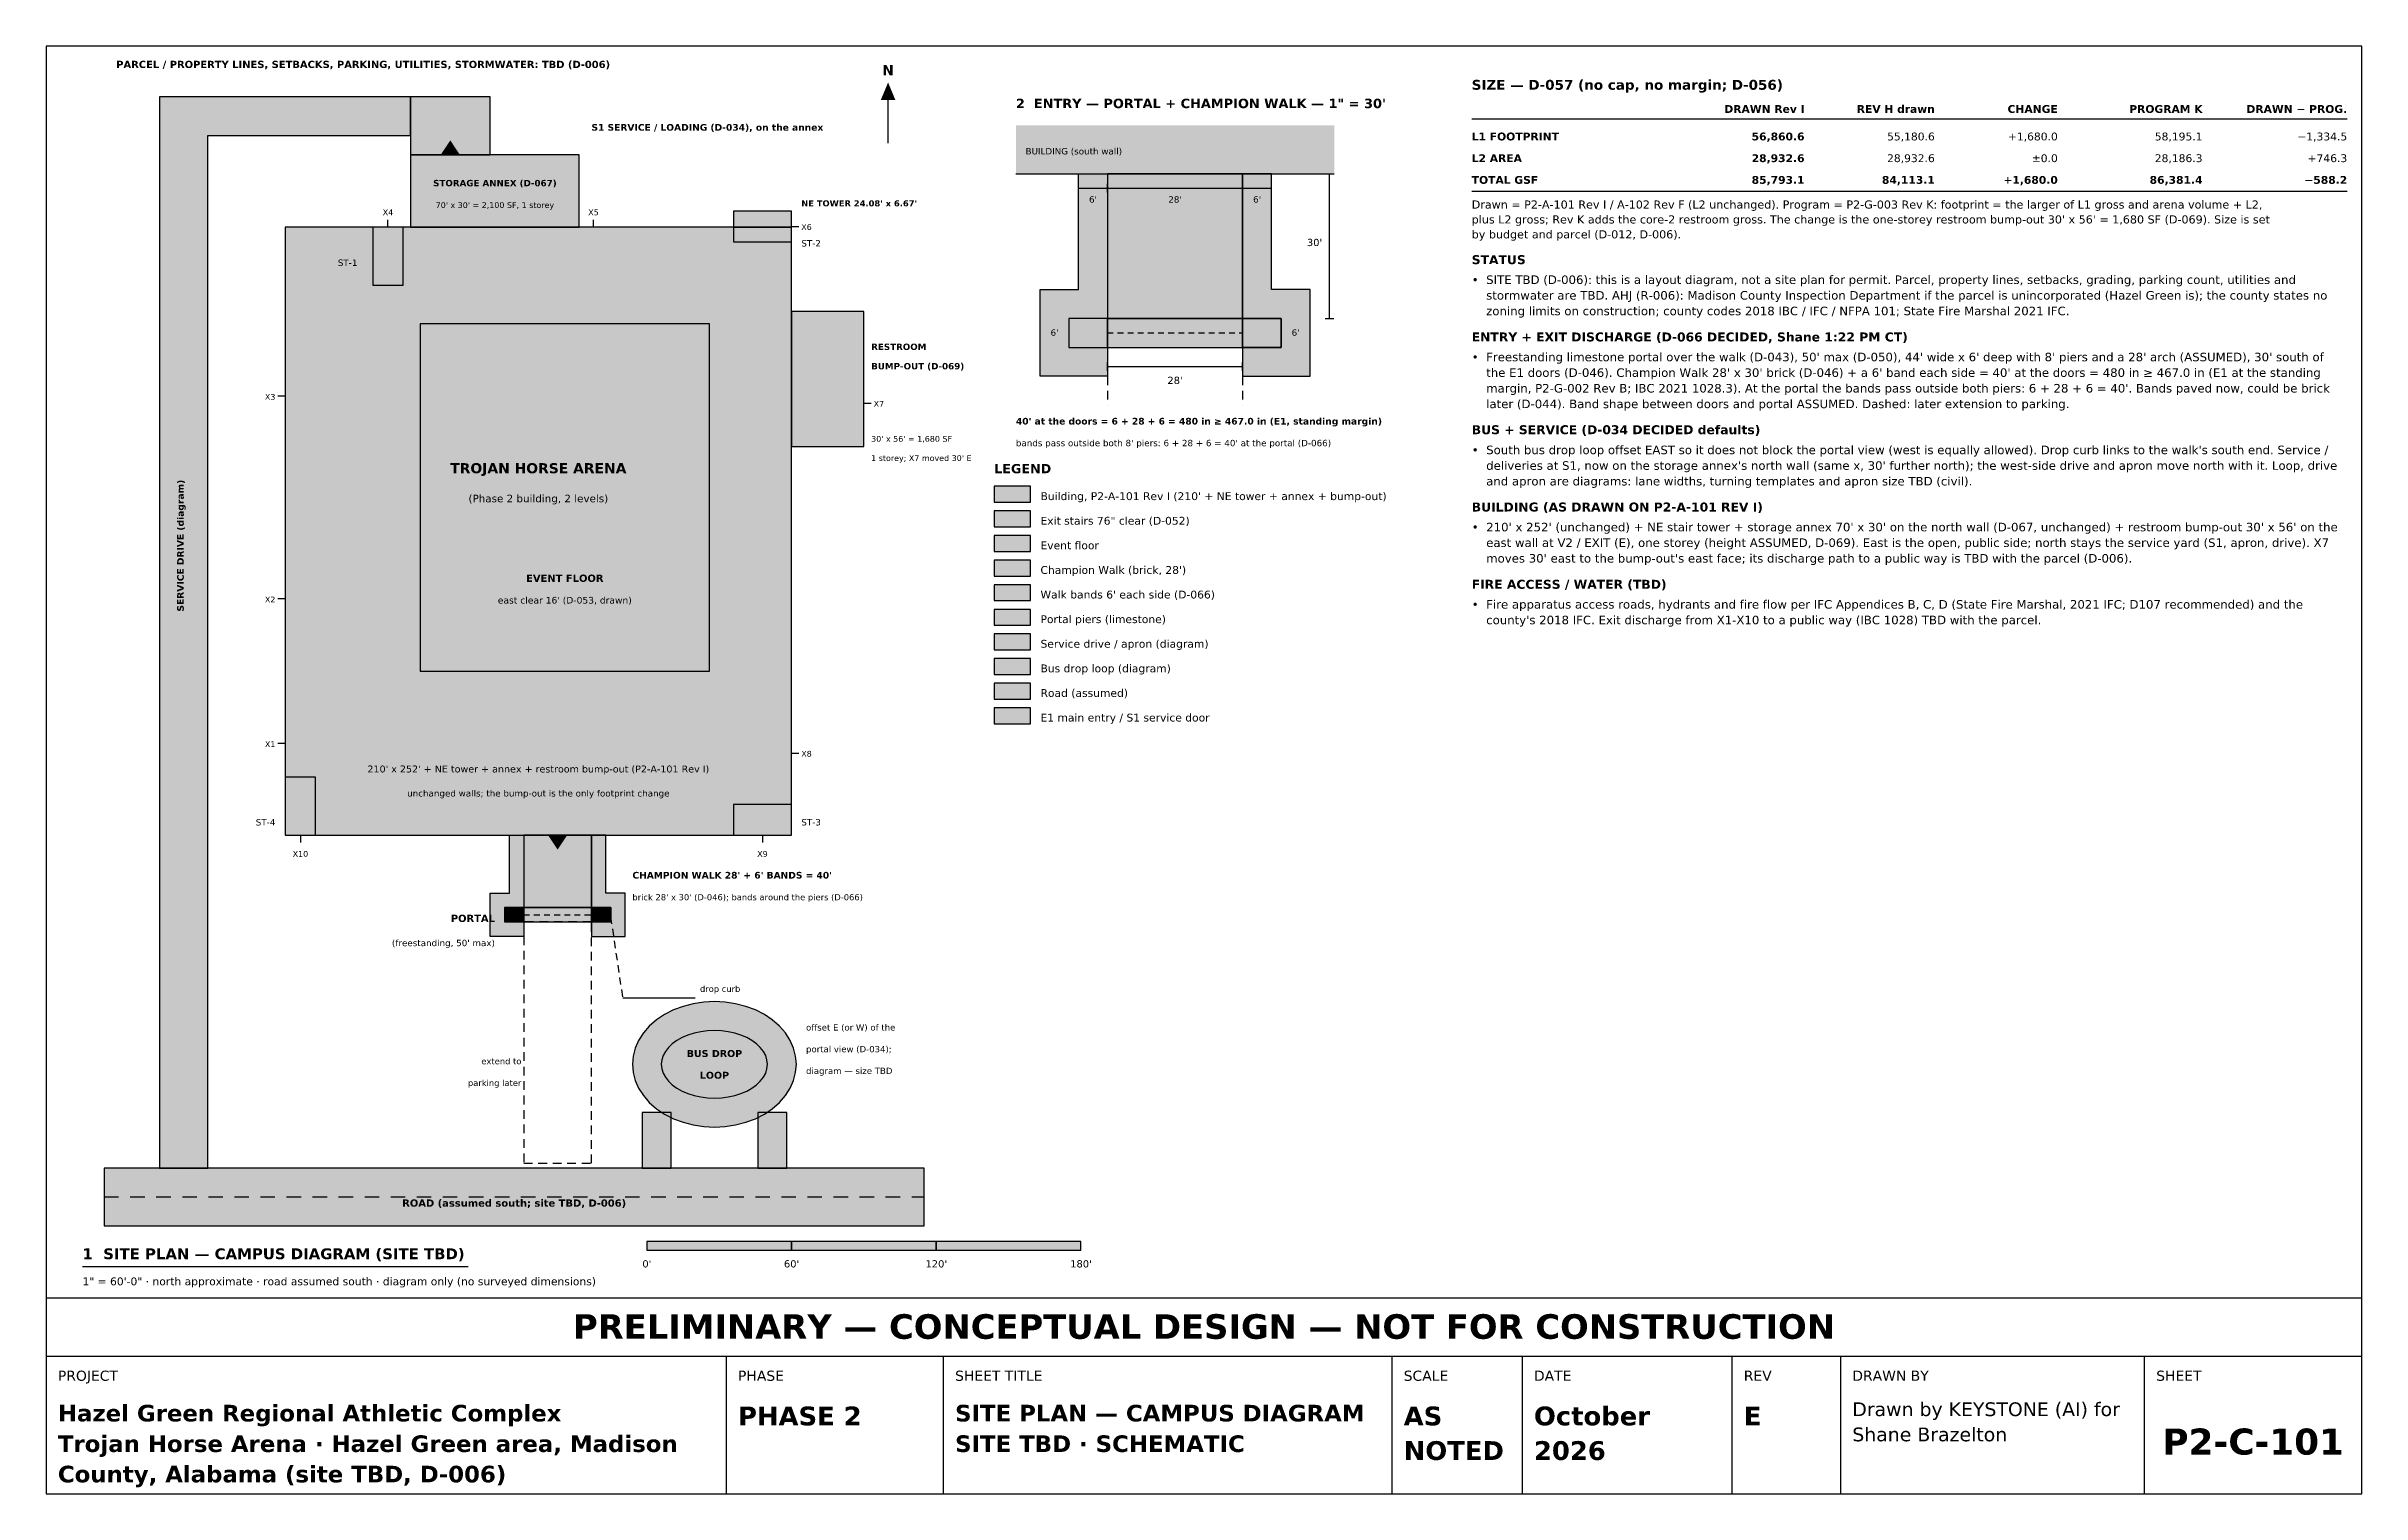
# Model space of a CAD drawing. Header units: inches. Extents: x 0.5 to 16.5, y 0.5 to 10.5.
import ezdxf
from ezdxf.enums import TextEntityAlignment as Align

# ---------------------------------------------------------------- set-up
doc = ezdxf.new("R2010")
doc.units = ezdxf.units.IN
doc.header["$MEASUREMENT"] = 0
for name, color, linetype in [('A-ANNO-DIMS', 7, 'Continuous'), ('A-ANNO-TEXT', 7, 'Continuous'), ('A-AREA-OPEN', 7, 'Continuous'), ('A-FLOR-STRS', 7, 'Continuous'), ('A-WALL', 7, 'Continuous'), ('C-SITE', 7, 'Continuous'), ('G-ANNO-TTLB', 7, 'Continuous')]:
    doc.layers.add(name, color=color, linetype=linetype)
doc.styles.add('KS-BOLD', font='DejaVuSans-Bold.ttf')
doc.styles.add('KS-REG', font='DejaVuSans.ttf')

msp = doc.modelspace()

# ---------------------------------------------------------------- hatches: boundary and pattern name
at = {"layer": 'A-ANNO-DIMS', "true_color": 0x000000}
for points in [[(4.65, 2.183), (5.65, 2.183), (5.65, 2.243), (4.65, 2.243)], [(6.65, 2.183), (7.65, 2.183), (7.65, 2.243), (6.65, 2.243)]]:
    msp.add_hatch(color=7, dxfattribs=at).paths.add_polyline_path(points)
at = {"layer": 'A-ANNO-DIMS', "true_color": 0xffffff}
msp.add_hatch(color=7, dxfattribs=at).paths.add_polyline_path([(5.65, 2.183), (6.65, 2.183), (6.65, 2.243), (5.65, 2.243)])
at = {"layer": 'A-ANNO-TEXT', "true_color": 0x000000}
msp.add_hatch(color=7, dxfattribs=at).paths.add_polyline_path([(6.267, 10.13), (6.317, 10.25), (6.367, 10.13)])
at = {"layer": 'A-FLOR-STRS', "true_color": 0x8c8c8c}
for points in [[(5.249, 9.15), (5.65, 9.15), (5.65, 9.361), (5.249, 9.361)], [(2.756, 8.849), (2.967, 8.849), (2.967, 9.25), (2.756, 9.25)], [(2.15, 5.05), (2.361, 5.05), (2.361, 5.451), (2.15, 5.451)], [(5.249, 5.05), (5.65, 5.05), (5.65, 5.261), (5.249, 5.261)]]:
    msp.add_hatch(color=7, dxfattribs=at).paths.add_polyline_path(points)
at = {"layer": 'A-WALL', "true_color": 0xefe9de}
for points in [[(7.2, 9.62), (9.4, 9.62), (9.4, 9.953), (7.2, 9.953)], [(3.017, 9.25), (4.183, 9.25), (4.183, 9.75), (3.017, 9.75)], [(5.249, 9.25), (5.65, 9.25), (5.65, 9.361), (5.249, 9.361)], [(2.15, 5.05), (5.65, 5.05), (5.65, 9.25), (2.15, 9.25)], [(5.65, 7.735), (6.15, 7.735), (6.15, 8.668), (5.65, 8.668)]]:
    msp.add_hatch(color=7, dxfattribs=at).paths.add_polyline_path(points)
at = {"layer": 'C-SITE', "true_color": 0xdadada}
for points in [[(1.283, 2.75), (1.617, 2.75), (1.617, 9.883), (3.017, 9.883), (3.017, 10.15), (1.283, 10.15)], [(3.017, 9.75), (3.567, 9.75), (3.567, 10.15), (3.017, 10.15)], [(7.05, 6.33), (7.3, 6.33), (7.3, 6.44), (7.05, 6.44)]]:
    msp.add_hatch(color=7, dxfattribs=at).paths.add_polyline_path(points)
at = {"layer": 'C-SITE', "true_color": 0xcc0000}
for points in [[(3.225, 9.75), (3.358, 9.75), (3.292, 9.85)], [(8.2, 9.62), (8.4, 9.62), (8.3, 9.487)], [(7.05, 5.82), (7.3, 5.82), (7.3, 5.93), (7.05, 5.93)], [(3.967, 5.05), (4.1, 5.05), (4.033, 4.95)]]:
    msp.add_hatch(color=7, dxfattribs=at).paths.add_polyline_path(points)
at = {"layer": 'C-SITE', "true_color": 0xd9b79a}
for points in [[(7.633, 9.62), (7.833, 9.62), (7.833, 8.62), (7.567, 8.62), (7.567, 8.42), (7.833, 8.42), (7.833, 8.22), (7.367, 8.22), (7.367, 8.82), (7.633, 8.82)], [(8.967, 9.62), (8.767, 9.62), (8.767, 8.62), (9.033, 8.62), (9.033, 8.42), (8.767, 8.42), (8.767, 8.22), (9.233, 8.22), (9.233, 8.82), (8.967, 8.82)], [(7.05, 6.67), (7.3, 6.67), (7.3, 6.78), (7.05, 6.78)], [(3.7, 5.05), (3.8, 5.05), (3.8, 4.55), (3.667, 4.55), (3.667, 4.45), (3.8, 4.45), (3.8, 4.35), (3.567, 4.35), (3.567, 4.65), (3.7, 4.65)], [(4.367, 5.05), (4.267, 5.05), (4.267, 4.55), (4.4, 4.55), (4.4, 4.45), (4.267, 4.45), (4.267, 4.35), (4.5, 4.35), (4.5, 4.65), (4.367, 4.65)]]:
    msp.add_hatch(color=7, dxfattribs=at).paths.add_polyline_path(points)
at = {"layer": 'C-SITE', "true_color": 0xb5654a}
for points in [[(7.833, 8.62), (8.767, 8.62), (8.767, 9.62), (7.833, 9.62)], [(7.833, 8.42), (8.767, 8.42), (8.767, 8.62), (7.833, 8.62)], [(7.05, 6.84), (7.3, 6.84), (7.3, 6.95), (7.05, 6.95)], [(3.8, 4.55), (4.267, 4.55), (4.267, 5.05), (3.8, 5.05)], [(3.8, 4.45), (4.267, 4.45), (4.267, 4.55), (3.8, 4.55)]]:
    msp.add_hatch(color=7, dxfattribs=at).paths.add_polyline_path(points)
at = {"layer": 'C-SITE', "true_color": 0xe6d3a8}
for points in [[(3.083, 6.183), (5.083, 6.183), (5.083, 8.583), (3.083, 8.583)], [(7.05, 7.01), (7.3, 7.01), (7.3, 7.12), (7.05, 7.12)]]:
    msp.add_hatch(color=7, dxfattribs=at).paths.add_polyline_path(points)
at = {"layer": 'C-SITE', "true_color": 0xd8cfc0}
for points in [[(7.567, 8.42), (7.833, 8.42), (7.833, 8.62), (7.567, 8.62)], [(8.767, 8.42), (9.033, 8.42), (9.033, 8.62), (8.767, 8.62)], [(7.05, 6.5), (7.3, 6.5), (7.3, 6.61), (7.05, 6.61)], [(3.667, 4.45), (3.8, 4.45), (3.8, 4.55), (3.667, 4.55)], [(4.267, 4.45), (4.4, 4.45), (4.4, 4.55), (4.267, 4.55)]]:
    msp.add_hatch(color=7, dxfattribs=at).paths.add_polyline_path(points)
at = {"layer": 'C-SITE', "true_color": 0xefe9de}
msp.add_hatch(color=7, dxfattribs=at).paths.add_polyline_path([(7.05, 7.35), (7.3, 7.35), (7.3, 7.46), (7.05, 7.46)])
at = {"layer": 'C-SITE', "true_color": 0x8c8c8c}
msp.add_hatch(color=7, dxfattribs=at).paths.add_polyline_path([(7.05, 7.18), (7.3, 7.18), (7.3, 7.29), (7.05, 7.29)])
at = {"layer": 'C-SITE', "true_color": 0xcfcfcf}
for points in [[(7.05, 6.16), (7.3, 6.16), (7.3, 6.27), (7.05, 6.27)], [(5.683, 3.467), (5.678, 3.523), (5.664, 3.579), (5.64, 3.632), (5.607, 3.683), (5.566, 3.73), (5.517, 3.773), (5.462, 3.81), (5.4, 3.842), (5.334, 3.867), (5.263, 3.885), (5.191, 3.896), (5.117, 3.9), (5.043, 3.896), (4.97, 3.885), (4.9, 3.867), (4.833, 3.842), (4.772, 3.81), (4.716, 3.773), (4.667, 3.73), (4.626, 3.683), (4.593, 3.632), (4.569, 3.579), (4.555, 3.523), (4.55, 3.467), (4.555, 3.41), (4.569, 3.355), (4.593, 3.301), (4.626, 3.25), (4.667, 3.203), (4.716, 3.16), (4.772, 3.123), (4.833, 3.091), (4.9, 3.066), (4.97, 3.048), (5.043, 3.037), (5.117, 3.033), (5.191, 3.037), (5.263, 3.048), (5.334, 3.066), (5.4, 3.091), (5.462, 3.123), (5.517, 3.16), (5.566, 3.203), (5.607, 3.25), (5.64, 3.301), (5.664, 3.355), (5.678, 3.41)], [(4.617, 2.75), (4.817, 2.75), (4.817, 3.133), (4.617, 3.133)], [(5.417, 2.75), (5.617, 2.75), (5.617, 3.133), (5.417, 3.133)]]:
    msp.add_hatch(color=7, dxfattribs=at).paths.add_polyline_path(points)
at = {"layer": 'C-SITE', "true_color": 0xc9c9c9}
for points in [[(7.05, 5.99), (7.3, 5.99), (7.3, 6.1), (7.05, 6.1)], [(0.9, 2.35), (6.567, 2.35), (6.567, 2.75), (0.9, 2.75)]]:
    msp.add_hatch(color=7, dxfattribs=at).paths.add_polyline_path(points)
at = {"layer": 'C-SITE', "true_color": 0xffffff}
msp.add_hatch(color=7, dxfattribs=at).paths.add_polyline_path([(5.483, 3.467), (5.48, 3.497), (5.471, 3.527), (5.455, 3.556), (5.434, 3.583), (5.408, 3.609), (5.376, 3.632), (5.34, 3.652), (5.3, 3.669), (5.257, 3.682), (5.212, 3.692), (5.165, 3.698), (5.117, 3.7), (5.069, 3.698), (5.022, 3.692), (4.976, 3.682), (4.933, 3.669), (4.893, 3.652), (4.857, 3.632), (4.826, 3.609), (4.799, 3.583), (4.778, 3.556), (4.762, 3.527), (4.753, 3.497), (4.75, 3.467), (4.753, 3.436), (4.762, 3.406), (4.778, 3.377), (4.799, 3.35), (4.826, 3.325), (4.857, 3.302), (4.893, 3.282), (4.933, 3.265), (4.976, 3.251), (5.022, 3.241), (5.069, 3.235), (5.117, 3.233), (5.165, 3.235), (5.212, 3.241), (5.257, 3.251), (5.3, 3.265), (5.34, 3.282), (5.376, 3.302), (5.408, 3.325), (5.434, 3.35), (5.455, 3.377), (5.471, 3.406), (5.48, 3.436)])

# ---------------------------------------------------------------- linework, layer by layer
at = {"layer": 'A-ANNO-DIMS'}
for p, q in [((9.337, 9.62), (9.397, 9.62)), ((9.367, 8.62), (9.367, 9.62)), ((7.633, 9.49), (7.633, 9.55)), ((7.633, 9.52), (8.967, 9.52)), ((7.833, 9.49), (7.833, 9.55)), ((8.767, 9.49), (8.767, 9.55)), ((8.967, 9.49), (8.967, 9.55)), ((9.337, 8.62), (9.397, 8.62)), ((7.833, 8.257), (7.833, 8.317)), ((7.833, 8.287), (8.767, 8.287)), ((8.767, 8.257), (8.767, 8.317))]:
    msp.add_line(p, q, dxfattribs=at)
for points in [[(4.65, 2.183), (5.65, 2.183), (5.65, 2.243), (4.65, 2.243)], [(5.65, 2.183), (6.65, 2.183), (6.65, 2.243), (5.65, 2.243)], [(6.65, 2.183), (7.65, 2.183), (7.65, 2.243), (6.65, 2.243)]]:
    msp.add_lwpolyline(points, close=True, dxfattribs=at)
at = {"layer": 'A-ANNO-TEXT'}
for p, q in [((6.317, 9.83), (6.317, 10.21)), ((10.35, 10), (16.4, 10)), ((10.35, 9.5), (16.4, 9.5)), ((0.75, 2.07), (3.415, 2.07))]:
    msp.add_line(p, q, dxfattribs=at)
at = {"layer": 'A-AREA-OPEN'}
for p, q in [((7.833, 8.52), (7.873, 8.52)), ((7.903, 8.52), (7.943, 8.52)), ((7.973, 8.52), (8.013, 8.52)), ((8.043, 8.52), (8.083, 8.52)), ((8.113, 8.52), (8.153, 8.52)), ((8.183, 8.52), (8.223, 8.52)), ((8.253, 8.52), (8.293, 8.52)), ((8.323, 8.52), (8.363, 8.52)), ((8.393, 8.52), (8.433, 8.52)), ((8.463, 8.52), (8.503, 8.52)), ((8.533, 8.52), (8.573, 8.52)), ((8.603, 8.52), (8.643, 8.52)), ((8.673, 8.52), (8.713, 8.52)), ((8.743, 8.52), (8.767, 8.52)), ((7.833, 8.42), (7.833, 8.36)), ((7.833, 8.32), (7.833, 8.26)), ((8.767, 8.42), (8.767, 8.36)), ((8.767, 8.32), (8.767, 8.26)), ((7.833, 8.22), (7.833, 8.16)), ((8.767, 8.22), (8.767, 8.16)), ((7.833, 8.12), (7.833, 8.06)), ((7.833, 8.02), (7.833, 8.02)), ((8.767, 8.12), (8.767, 8.06)), ((8.767, 8.02), (8.767, 8.02)), ((3.8, 4.5), (3.84, 4.5)), ((3.87, 4.5), (3.91, 4.5)), ((3.94, 4.5), (3.98, 4.5)), ((4.01, 4.5), (4.05, 4.5)), ((4.08, 4.5), (4.12, 4.5)), ((4.15, 4.5), (4.19, 4.5)), ((4.22, 4.5), (4.26, 4.5)), ((3.8, 4.45), (3.8, 4.39)), ((3.8, 4.35), (3.8, 4.29)), ((3.867, 4.45), (3.807, 4.45)), ((3.967, 4.45), (3.907, 4.45)), ((4.067, 4.45), (4.007, 4.45)), ((4.167, 4.45), (4.107, 4.45)), ((4.267, 4.45), (4.207, 4.45)), ((4.267, 4.383), (4.267, 4.443)), ((4.267, 4.283), (4.267, 4.343)), ((3.8, 4.25), (3.8, 4.19)), ((4.267, 4.183), (4.267, 4.243)), ((3.8, 4.15), (3.8, 4.09)), ((3.8, 4.05), (3.8, 3.99)), ((4.267, 4.083), (4.267, 4.143)), ((4.267, 3.983), (4.267, 4.043)), ((3.8, 3.95), (3.8, 3.89)), ((3.8, 3.85), (3.8, 3.79)), ((4.267, 3.883), (4.267, 3.943)), ((4.267, 3.783), (4.267, 3.843)), ((3.8, 3.75), (3.8, 3.69)), ((4.267, 3.683), (4.267, 3.743)), ((3.8, 3.65), (3.8, 3.59)), ((3.8, 3.55), (3.8, 3.49)), ((4.267, 3.583), (4.267, 3.643)), ((4.267, 3.483), (4.267, 3.543)), ((3.8, 3.45), (3.8, 3.39)), ((4.267, 3.383), (4.267, 3.443)), ((3.8, 3.35), (3.8, 3.29)), ((3.8, 3.25), (3.8, 3.19)), ((4.267, 3.283), (4.267, 3.343)), ((4.267, 3.183), (4.267, 3.243)), ((3.8, 3.15), (3.8, 3.09)), ((3.8, 3.05), (3.8, 2.99)), ((4.267, 3.083), (4.267, 3.143)), ((4.267, 2.983), (4.267, 3.043)), ((3.8, 2.95), (3.8, 2.89)), ((4.267, 2.883), (4.267, 2.943)), ((3.8, 2.85), (3.8, 2.79)), ((3.8, 2.783), (3.86, 2.783)), ((3.9, 2.783), (3.96, 2.783)), ((4, 2.783), (4.06, 2.783)), ((4.1, 2.783), (4.16, 2.783)), ((4.2, 2.783), (4.26, 2.783)), ((4.267, 2.783), (4.267, 2.843))]:
    msp.add_line(p, q, dxfattribs=at)
at = {"layer": 'A-FLOR-STRS'}
for points in [[(5.249, 9.15), (5.65, 9.15), (5.65, 9.361), (5.249, 9.361)], [(2.756, 8.849), (2.967, 8.849), (2.967, 9.25), (2.756, 9.25)], [(2.15, 5.05), (2.361, 5.05), (2.361, 5.451), (2.15, 5.451)], [(5.249, 5.05), (5.65, 5.05), (5.65, 5.261), (5.249, 5.261)]]:
    msp.add_lwpolyline(points, close=True, dxfattribs=at)
at = {"layer": 'A-WALL'}
msp.add_line((7.2, 9.62), (9.4, 9.62), dxfattribs=at)
for points in [[(3.017, 9.25), (4.183, 9.25), (4.183, 9.75), (3.017, 9.75)], [(5.249, 9.25), (5.65, 9.25), (5.65, 9.361), (5.249, 9.361)], [(2.15, 5.05), (5.65, 5.05), (5.65, 9.25), (2.15, 9.25)], [(5.65, 7.735), (6.15, 7.735), (6.15, 8.668), (5.65, 8.668)]]:
    msp.add_lwpolyline(points, close=True, dxfattribs=at)
at = {"layer": 'C-SITE'}
for p, q in [((2.861, 9.25), (2.861, 9.3)), ((4.281, 9.25), (4.281, 9.3)), ((5.65, 9.256), (5.7, 9.256)), ((2.15, 8.083), (2.1, 8.083)), ((6.15, 8.035), (6.2, 8.035)), ((2.15, 6.683), (2.1, 6.683)), ((2.15, 5.683), (2.1, 5.683)), ((5.65, 5.617), (5.7, 5.617)), ((2.256, 5.05), (2.256, 5)), ((5.449, 5.05), (5.449, 5)), ((4.409, 4.438), (4.402, 4.487)), ((4.421, 4.354), (4.414, 4.403)), ((4.434, 4.27), (4.427, 4.319)), ((4.446, 4.186), (4.439, 4.235)), ((4.459, 4.102), (4.451, 4.151)), ((4.471, 4.017), (4.464, 4.067)), ((4.483, 3.933), (4.476, 3.983)), ((4.483, 3.925), (4.983, 3.925)), ((0.9, 2.55), (1, 2.55)), ((1.08, 2.55), (1.18, 2.55)), ((1.26, 2.55), (1.36, 2.55)), ((1.44, 2.55), (1.54, 2.55)), ((1.62, 2.55), (1.72, 2.55)), ((1.8, 2.55), (1.9, 2.55)), ((1.98, 2.55), (2.08, 2.55)), ((2.16, 2.55), (2.26, 2.55)), ((2.34, 2.55), (2.44, 2.55)), ((2.52, 2.55), (2.62, 2.55)), ((2.7, 2.55), (2.8, 2.55)), ((2.88, 2.55), (2.98, 2.55)), ((3.06, 2.55), (3.16, 2.55)), ((3.24, 2.55), (3.34, 2.55)), ((3.42, 2.55), (3.52, 2.55)), ((3.6, 2.55), (3.7, 2.55)), ((3.78, 2.55), (3.88, 2.55)), ((3.96, 2.55), (4.06, 2.55)), ((4.14, 2.55), (4.24, 2.55)), ((4.32, 2.55), (4.42, 2.55)), ((4.5, 2.55), (4.6, 2.55)), ((4.68, 2.55), (4.78, 2.55)), ((4.86, 2.55), (4.96, 2.55)), ((5.04, 2.55), (5.14, 2.55)), ((5.22, 2.55), (5.32, 2.55)), ((5.4, 2.55), (5.5, 2.55)), ((5.58, 2.55), (5.68, 2.55)), ((5.76, 2.55), (5.86, 2.55)), ((5.94, 2.55), (6.04, 2.55)), ((6.12, 2.55), (6.22, 2.55)), ((6.3, 2.55), (6.4, 2.55)), ((6.48, 2.55), (6.567, 2.55))]:
    msp.add_line(p, q, dxfattribs=at)
for points in [[(1.283, 2.75), (1.617, 2.75), (1.617, 9.883), (3.017, 9.883), (3.017, 10.15), (1.283, 10.15)], [(3.017, 9.75), (3.567, 9.75), (3.567, 10.15), (3.017, 10.15)], [(7.633, 9.62), (7.833, 9.62), (7.833, 8.62), (7.567, 8.62), (7.567, 8.42), (7.833, 8.42), (7.833, 8.22), (7.367, 8.22), (7.367, 8.82), (7.633, 8.82)], [(7.833, 8.62), (8.767, 8.62), (8.767, 9.62), (7.833, 9.62)], [(8.967, 9.62), (8.767, 9.62), (8.767, 8.62), (9.033, 8.62), (9.033, 8.42), (8.767, 8.42), (8.767, 8.22), (9.233, 8.22), (9.233, 8.82), (8.967, 8.82)], [(3.083, 6.183), (5.083, 6.183), (5.083, 8.583), (3.083, 8.583)], [(7.567, 8.42), (7.833, 8.42), (7.833, 8.62), (7.567, 8.62)], [(7.833, 8.42), (8.767, 8.42), (8.767, 8.62), (7.833, 8.62)], [(8.767, 8.42), (9.033, 8.42), (9.033, 8.62), (8.767, 8.62)], [(7.05, 7.35), (7.3, 7.35), (7.3, 7.46), (7.05, 7.46)], [(7.05, 7.18), (7.3, 7.18), (7.3, 7.29), (7.05, 7.29)], [(7.05, 7.01), (7.3, 7.01), (7.3, 7.12), (7.05, 7.12)], [(7.05, 6.84), (7.3, 6.84), (7.3, 6.95), (7.05, 6.95)], [(7.05, 6.67), (7.3, 6.67), (7.3, 6.78), (7.05, 6.78)], [(7.05, 6.5), (7.3, 6.5), (7.3, 6.61), (7.05, 6.61)], [(7.05, 6.33), (7.3, 6.33), (7.3, 6.44), (7.05, 6.44)], [(7.05, 6.16), (7.3, 6.16), (7.3, 6.27), (7.05, 6.27)], [(7.05, 5.99), (7.3, 5.99), (7.3, 6.1), (7.05, 6.1)], [(7.05, 5.82), (7.3, 5.82), (7.3, 5.93), (7.05, 5.93)], [(3.7, 5.05), (3.8, 5.05), (3.8, 4.55), (3.667, 4.55), (3.667, 4.45), (3.8, 4.45), (3.8, 4.35), (3.567, 4.35), (3.567, 4.65), (3.7, 4.65)], [(3.8, 4.55), (4.267, 4.55), (4.267, 5.05), (3.8, 5.05)], [(4.367, 5.05), (4.267, 5.05), (4.267, 4.55), (4.4, 4.55), (4.4, 4.45), (4.267, 4.45), (4.267, 4.35), (4.5, 4.35), (4.5, 4.65), (4.367, 4.65)], [(3.667, 4.45), (3.8, 4.45), (3.8, 4.55), (3.667, 4.55)], [(3.8, 4.45), (4.267, 4.45), (4.267, 4.55), (3.8, 4.55)], [(4.267, 4.45), (4.4, 4.45), (4.4, 4.55), (4.267, 4.55)], [(5.683, 3.467), (5.678, 3.523), (5.664, 3.579), (5.64, 3.632), (5.607, 3.683), (5.566, 3.73), (5.517, 3.773), (5.462, 3.81), (5.4, 3.842), (5.334, 3.867), (5.263, 3.885), (5.191, 3.896), (5.117, 3.9), (5.043, 3.896), (4.97, 3.885), (4.9, 3.867), (4.833, 3.842), (4.772, 3.81), (4.716, 3.773), (4.667, 3.73), (4.626, 3.683), (4.593, 3.632), (4.569, 3.579), (4.555, 3.523), (4.55, 3.467), (4.555, 3.41), (4.569, 3.355), (4.593, 3.301), (4.626, 3.25), (4.667, 3.203), (4.716, 3.16), (4.772, 3.123), (4.833, 3.091), (4.9, 3.066), (4.97, 3.048), (5.043, 3.037), (5.117, 3.033), (5.191, 3.037), (5.263, 3.048), (5.334, 3.066), (5.4, 3.091), (5.462, 3.123), (5.517, 3.16), (5.566, 3.203), (5.607, 3.25), (5.64, 3.301), (5.664, 3.355), (5.678, 3.41)], [(5.483, 3.467), (5.48, 3.497), (5.471, 3.527), (5.455, 3.556), (5.434, 3.583), (5.408, 3.609), (5.376, 3.632), (5.34, 3.652), (5.3, 3.669), (5.257, 3.682), (5.212, 3.692), (5.165, 3.698), (5.117, 3.7), (5.069, 3.698), (5.022, 3.692), (4.976, 3.682), (4.933, 3.669), (4.893, 3.652), (4.857, 3.632), (4.826, 3.609), (4.799, 3.583), (4.778, 3.556), (4.762, 3.527), (4.753, 3.497), (4.75, 3.467), (4.753, 3.436), (4.762, 3.406), (4.778, 3.377), (4.799, 3.35), (4.826, 3.325), (4.857, 3.302), (4.893, 3.282), (4.933, 3.265), (4.976, 3.251), (5.022, 3.241), (5.069, 3.235), (5.117, 3.233), (5.165, 3.235), (5.212, 3.241), (5.257, 3.251), (5.3, 3.265), (5.34, 3.282), (5.376, 3.302), (5.408, 3.325), (5.434, 3.35), (5.455, 3.377), (5.471, 3.406), (5.48, 3.436)], [(4.617, 2.75), (4.817, 2.75), (4.817, 3.133), (4.617, 3.133)], [(5.417, 2.75), (5.617, 2.75), (5.617, 3.133), (5.417, 3.133)], [(0.9, 2.35), (6.567, 2.35), (6.567, 2.75), (0.9, 2.75)]]:
    msp.add_lwpolyline(points, close=True, dxfattribs=at)
at = {"layer": 'G-ANNO-TTLB'}
for p, q in [((0.5, 1.45), (16.5, 1.45)), ((5.2, 0.5), (5.2, 1.45)), ((6.7, 0.5), (6.7, 1.45)), ((9.8, 0.5), (9.8, 1.45)), ((10.7, 0.5), (10.7, 1.45)), ((12.15, 0.5), (12.15, 1.45)), ((12.9, 0.5), (12.9, 1.45)), ((15, 0.5), (15, 1.45))]:
    msp.add_line(p, q, dxfattribs=at)
for points in [[(0.5, 0.5), (16.5, 0.5), (16.5, 10.5), (0.5, 10.5)], [(0.5, 1.45), (16.5, 1.45), (16.5, 1.85), (0.5, 1.85)]]:
    msp.add_lwpolyline(points, close=True, dxfattribs=at)

# ---------------------------------------------------------------- texts
at = {"layer": 'A-ANNO-DIMS', "style": 'KS-REG'}
for s, height, p in [("6'", 0.044, (7.733, 9.42)), ("28'", 0.044, (8.3, 9.42)), ("6'", 0.044, (8.867, 9.42)), ("6'", 0.044, (7.467, 8.5)), ("6'", 0.044, (9.133, 8.5)), ("28'", 0.05, (8.3, 8.167)), ("0'", 0.05, (4.65, 2.063)), ("60'", 0.05, (5.65, 2.063)), ("120'", 0.05, (6.65, 2.063)), ("180'", 0.05, (7.65, 2.063))]:
    msp.add_text(s, height=height, dxfattribs=at).set_placement(p, align=Align.CENTER)
msp.add_text("30'", height=0.05, dxfattribs=at).set_placement((9.317, 9.12), align=Align.RIGHT)
at = {"layer": 'A-ANNO-DIMS'}
for s, height, style, p in [("40' at the doors = 6 + 28 + 6 = 480 in ≥ 467.0 in (E1, standing margin)", 0.046, 'KS-BOLD', (7.2, 7.887)), ("bands pass outside both 8' piers: 6 + 28 + 6 = 40' at the portal (D-066)", 0.044, 'KS-REG', (7.2, 7.737))]:
    msp.add_text(s, height=height, dxfattribs=dict(at, style=style)).set_placement(p)
at = {"layer": 'A-ANNO-TEXT'}
for s, height, style, p in [('PARCEL / PROPERTY LINES, SETBACKS, PARKING, UTILITIES, STORMWATER: TBD (D-006)', 0.05, 'KS-BOLD', (0.983, 10.35)), ('SIZE — D-057 (no cap, no margin; D-056)', 0.068, 'KS-BOLD', (10.35, 10.2)), ('2  ENTRY — PORTAL + CHAMPION WALK — 1" = 30\'', 0.065, 'KS-BOLD', (7.2, 10.073)), ('S1 SERVICE / LOADING (D-034), on the annex', 0.046, 'KS-BOLD', (4.267, 9.917)), ('BUILDING (south wall)', 0.044, 'KS-REG', (7.267, 9.753)), ('L1 FOOTPRINT', 0.054, 'KS-BOLD', (10.35, 9.85)), ('TOTAL GSF', 0.054, 'KS-BOLD', (10.35, 9.55)), ('L2 AREA', 0.054, 'KS-BOLD', (10.35, 9.7)), ("NE TOWER 24.08' x 6.67'", 0.042, 'KS-BOLD', (5.717, 9.394)), ("plus L2 gross; Rev K adds the core-2 restroom gross. The change is the one-storey restroom bump-out 30' x 56' = 1,680 SF (D-069). Size is set", 0.056, 'KS-REG', (10.35, 9.276)), ('Drawn = P2-A-101 Rev I / A-102 Rev F (L2 unchanged). Program = P2-G-003 Rev K: footprint = the larger of L1 gross and arena volume + L2,', 0.056, 'KS-REG', (10.35, 9.379)), ('X6', 0.04, 'KS-REG', (5.717, 9.231)), ('ST-2', 0.044, 'KS-REG', (5.717, 9.117)), ('by budget and parcel (D-012, D-006).', 0.056, 'KS-REG', (10.35, 9.173)), ('STATUS', 0.062, 'KS-BOLD', (10.35, 8.995)), ('•', 0.059, 'KS-REG', (10.35, 8.858)), ('stormwater are TBD. AHJ (R-006): Madison County Inspection Department if the parcel is unincorporated (Hazel Green is); the county states no', 0.059, 'KS-REG', (10.45, 8.75)), ('SITE TBD (D-006): this is a layout diagram, not a site plan for permit. Parcel, property lines, setbacks, grading, parking count, utilities and', 0.059, 'KS-REG', (10.45, 8.858)), ('zoning limits on construction; county codes 2018 IBC / IFC / NFPA 101; State Fire Marshal 2021 IFC.', 0.059, 'KS-REG', (10.45, 8.642)), ('ENTRY + EXIT DISCHARGE (D-066 DECIDED, Shane 1:22 PM CT)', 0.062, 'KS-BOLD', (10.35, 8.461)), ('RESTROOM', 0.044, 'KS-BOLD', (6.2, 8.402)), ('•', 0.059, 'KS-REG', (10.35, 8.324)), ("Freestanding limestone portal over the walk (D-043), 50' max (D-050), 44' wide x 6' deep with 8' piers and a 28' arch (ASSUMED), 30' south of", 0.059, 'KS-REG', (10.45, 8.324)), ('BUMP-OUT (D-069)', 0.044, 'KS-BOLD', (6.2, 8.268)), ("the E1 doors (D-046). Champion Walk 28' x 30' brick (D-046) + a 6' band each side = 40' at the doors = 480 in ≥ 467.0 in (E1 at the standing", 0.059, 'KS-REG', (10.45, 8.216)), ("margin, P2-G-002 Rev B; IBC 2021 1028.3). At the portal the bands pass outside both piers: 6 + 28 + 6 = 40'. Bands paved now, could be brick", 0.059, 'KS-REG', (10.45, 8.108)), ('X7', 0.04, 'KS-REG', (6.217, 8.01)), ('later (D-044). Band shape between doors and portal ASSUMED. Dashed: later extension to parking.', 0.059, 'KS-REG', (10.45, 8)), ('BUS + SERVICE (D-034 DECIDED defaults)', 0.062, 'KS-BOLD', (10.35, 7.82)), ("30' x 56' = 1,680 SF", 0.04, 'KS-REG', (6.2, 7.768)), ('•', 0.059, 'KS-REG', (10.35, 7.682)), ("South bus drop loop offset EAST so it does not block the portal view (west is equally allowed). Drop curb links to the walk's south end. Service /", 0.059, 'KS-REG', (10.45, 7.682)), ("1 storey; X7 moved 30' E", 0.04, 'KS-REG', (6.2, 7.635)), ('LEGEND', 0.064, 'KS-BOLD', (7.05, 7.55)), ("deliveries at S1, now on the storage annex's north wall (same x, 30' further north); the west-side drive and apron move north with it. Loop, drive", 0.059, 'KS-REG', (10.45, 7.574)), ('and apron are diagrams: lane widths, turning templates and apron size TBD (civil).', 0.059, 'KS-REG', (10.45, 7.466)), ("Building, P2-A-101 Rev I (210' + NE tower + annex + bump-out)", 0.054, 'KS-REG', (7.37, 7.365)), ('Exit stairs 76" clear (D-052)', 0.054, 'KS-REG', (7.37, 7.195)), ('BUILDING (AS DRAWN ON P2-A-101 REV I)', 0.062, 'KS-BOLD', (10.35, 7.286)), ("210' x 252' (unchanged) + NE stair tower + storage annex 70' x 30' on the north wall (D-067, unchanged) + restroom bump-out 30' x 56' on the", 0.059, 'KS-REG', (10.45, 7.149)), ('Event floor', 0.054, 'KS-REG', (7.37, 7.025)), ('•', 0.059, 'KS-REG', (10.35, 7.149)), ('east wall at V2 / EXIT (E), one storey (height ASSUMED, D-069). East is the open, public side; north stays the service yard (S1, apron, drive). X7', 0.059, 'KS-REG', (10.45, 7.041)), ("Champion Walk (brick, 28')", 0.054, 'KS-REG', (7.37, 6.855)), ("moves 30' east to the bump-out's east face; its discharge path to a public way is TBD with the parcel (D-006).", 0.059, 'KS-REG', (10.45, 6.933)), ("Walk bands 6' each side (D-066)", 0.054, 'KS-REG', (7.37, 6.685)), ('FIRE ACCESS / WATER (TBD)', 0.062, 'KS-BOLD', (10.35, 6.752)), ('Portal piers (limestone)', 0.054, 'KS-REG', (7.37, 6.515)), ('•', 0.059, 'KS-REG', (10.35, 6.615)), ("county's 2018 IFC. Exit discharge from X1-X10 to a public way (IBC 1028) TBD with the parcel.", 0.059, 'KS-REG', (10.45, 6.507)), ('Fire apparatus access roads, hydrants and fire flow per IFC Appendices B, C, D (State Fire Marshal, 2021 IFC; D107 recommended) and the', 0.059, 'KS-REG', (10.45, 6.615)), ('Service drive / apron (diagram)', 0.054, 'KS-REG', (7.37, 6.345)), ('Bus drop loop (diagram)', 0.054, 'KS-REG', (7.37, 6.175)), ('Road (assumed)', 0.054, 'KS-REG', (7.37, 6.005)), ('E1 main entry / S1 service door', 0.054, 'KS-REG', (7.37, 5.835)), ('X8', 0.04, 'KS-REG', (5.717, 5.592)), ('ST-3', 0.044, 'KS-REG', (5.717, 5.117)), ("CHAMPION WALK 28' + 6' BANDS = 40'", 0.046, 'KS-BOLD', (4.55, 4.75)), ("brick 28' x 30' (D-046); bands around the piers (D-066)", 0.042, 'KS-REG', (4.55, 4.6)), ('drop curb', 0.042, 'KS-REG', (5.017, 3.967)), ('offset E (or W) of the', 0.043, 'KS-REG', (5.75, 3.7)), ('portal view (D-034);', 0.043, 'KS-REG', (5.75, 3.55)), ('diagram — size TBD', 0.043, 'KS-REG', (5.75, 3.4)), ('1  SITE PLAN — CAMPUS DIAGRAM (SITE TBD)', 0.075, 'KS-BOLD', (0.75, 2.12)), ('1" = 60\'-0" · north approximate · road assumed south · diagram only (no surveyed dimensions)', 0.054, 'KS-REG', (0.75, 1.94))]:
    msp.add_text(s, height=height, dxfattribs=dict(at, style=style)).set_placement(p)
for s, height, style, p in [('N', 0.07, 'KS-BOLD', (6.317, 10.3)), ('STORAGE ANNEX (D-067)', 0.044, 'KS-BOLD', (3.6, 9.533)), ('X4', 0.04, 'KS-REG', (2.861, 9.333)), ("70' x 30' = 2,100 SF, 1 storey", 0.04, 'KS-REG', (3.6, 9.383)), ('X5', 0.04, 'KS-REG', (4.281, 9.333)), ('TROJAN HORSE ARENA', 0.07, 'KS-BOLD', (3.9, 7.55)), ('(Phase 2 building, 2 levels)', 0.052, 'KS-REG', (3.9, 7.35)), ('EVENT FLOOR', 0.05, 'KS-BOLD', (4.083, 6.8)), ("east clear 16' (D-053, drawn)", 0.046, 'KS-REG', (4.083, 6.65)), ("210' x 252' + NE tower + annex + restroom bump-out (P2-A-101 Rev I)", 0.048, 'KS-REG', (3.9, 5.483)), ('unchanged walls; the bump-out is the only footprint change', 0.044, 'KS-REG', (3.9, 5.317)), ('X10', 0.04, 'KS-REG', (2.256, 4.9)), ('X9', 0.04, 'KS-REG', (5.449, 4.9)), ('BUS DROP', 0.048, 'KS-BOLD', (5.117, 3.517)), ('LOOP', 0.048, 'KS-BOLD', (5.117, 3.367)), ('ROAD (assumed south; site TBD, D-006)', 0.05, 'KS-BOLD', (3.733, 2.483))]:
    msp.add_text(s, height=height, dxfattribs=dict(at, style=style)).set_placement(p, align=Align.CENTER)
for s, height, style, p in [('DRAWN Rev I', 0.054, 'KS-BOLD', (12.65, 10.04)), ('REV H drawn', 0.054, 'KS-BOLD', (13.55, 10.04)), ('CHANGE', 0.054, 'KS-BOLD', (14.4, 10.04)), ('PROGRAM K', 0.054, 'KS-BOLD', (15.4, 10.04)), ('DRAWN − PROG.', 0.054, 'KS-BOLD', (16.4, 10.04)), ('56,860.6', 0.054, 'KS-BOLD', (12.65, 9.85)), ('55,180.6', 0.054, 'KS-REG', (13.55, 9.85)), ('+1,680.0', 0.054, 'KS-REG', (14.4, 9.85)), ('58,195.1', 0.054, 'KS-REG', (15.4, 9.85)), ('−1,334.5', 0.054, 'KS-REG', (16.4, 9.85)), ('85,793.1', 0.054, 'KS-BOLD', (12.65, 9.55)), ('28,932.6', 0.054, 'KS-BOLD', (12.65, 9.7)), ('84,113.1', 0.054, 'KS-BOLD', (13.55, 9.55)), ('28,932.6', 0.054, 'KS-REG', (13.55, 9.7)), ('+1,680.0', 0.054, 'KS-BOLD', (14.4, 9.55)), ('±0.0', 0.054, 'KS-REG', (14.4, 9.7)), ('86,381.4', 0.054, 'KS-BOLD', (15.4, 9.55)), ('28,186.3', 0.054, 'KS-REG', (15.4, 9.7)), ('−588.2', 0.054, 'KS-BOLD', (16.4, 9.55)), ('+746.3', 0.054, 'KS-REG', (16.4, 9.7)), ('ST-1', 0.044, 'KS-REG', (2.65, 8.983)), ('X3', 0.04, 'KS-REG', (2.083, 8.058)), ('X2', 0.04, 'KS-REG', (2.083, 6.658)), ('X1', 0.04, 'KS-REG', (2.083, 5.658)), ('ST-4', 0.044, 'KS-REG', (2.083, 5.117)), ('PORTAL', 0.05, 'KS-BOLD', (3.6, 4.45)), ("(freestanding, 50' max)", 0.044, 'KS-REG', (3.6, 4.283)), ('parking later', 0.042, 'KS-REG', (3.783, 3.317)), ('extend to', 0.042, 'KS-REG', (3.783, 3.467))]:
    msp.add_text(s, height=height, dxfattribs=dict(at, style=style)).set_placement(p, align=Align.RIGHT)
at = {"layer": 'A-ANNO-TEXT', "style": 'KS-BOLD'}
msp.add_text('SERVICE DRIVE (diagram)', height=0.046, rotation=90, dxfattribs=at).set_placement((1.45, 7.05), align=Align.CENTER)
at = {"layer": 'G-ANNO-TTLB', "style": 'KS-BOLD'}
for s, height, p in [('PRELIMINARY — CONCEPTUAL DESIGN — NOT FOR CONSTRUCTION', 0.17, (8.5, 1.57)), ('P2-C-101', 0.18, (15.75, 0.77))]:
    msp.add_text(s, height=height, dxfattribs=at).set_placement(p, align=Align.CENTER)
at = {"layer": 'G-ANNO-TTLB'}
for s, height, style, p in [('PROJECT', 0.07, 'KS-REG', (0.58, 1.28)), ('PHASE', 0.07, 'KS-REG', (5.28, 1.28)), ('SHEET TITLE', 0.07, 'KS-REG', (6.78, 1.28)), ('SCALE', 0.07, 'KS-REG', (9.88, 1.28)), ('DATE', 0.07, 'KS-REG', (10.78, 1.28)), ('REV', 0.07, 'KS-REG', (12.23, 1.28)), ('DRAWN BY', 0.07, 'KS-REG', (12.98, 1.28)), ('SHEET', 0.07, 'KS-REG', (15.08, 1.28)), ('Drawn by KEYSTONE (AI) for', 0.095, 'KS-REG', (12.98, 1.036)), ('Hazel Green Regional Athletic Complex', 0.115, 'KS-BOLD', (0.58, 0.999)), ('PHASE 2', 0.13, 'KS-BOLD', (5.28, 0.972)), ('SITE PLAN — CAMPUS DIAGRAM', 0.115, 'KS-BOLD', (6.78, 0.999)), ('AS', 0.13, 'KS-BOLD', (9.88, 0.972)), ('October', 0.13, 'KS-BOLD', (10.78, 0.972)), ('E', 0.13, 'KS-BOLD', (12.23, 0.972)), ('Shane Brazelton', 0.095, 'KS-REG', (12.98, 0.862)), ('Trojan Horse Arena · Hazel Green area, Madison', 0.115, 'KS-BOLD', (0.58, 0.788)), ('SITE TBD · SCHEMATIC', 0.115, 'KS-BOLD', (6.78, 0.788)), ('NOTED', 0.13, 'KS-BOLD', (9.88, 0.733)), ('2026', 0.13, 'KS-BOLD', (10.78, 0.733)), ('County, Alabama (site TBD, D-006)', 0.115, 'KS-BOLD', (0.58, 0.578))]:
    msp.add_text(s, height=height, dxfattribs=dict(at, style=style)).set_placement(p)

doc.saveas('drawing.dxf')
